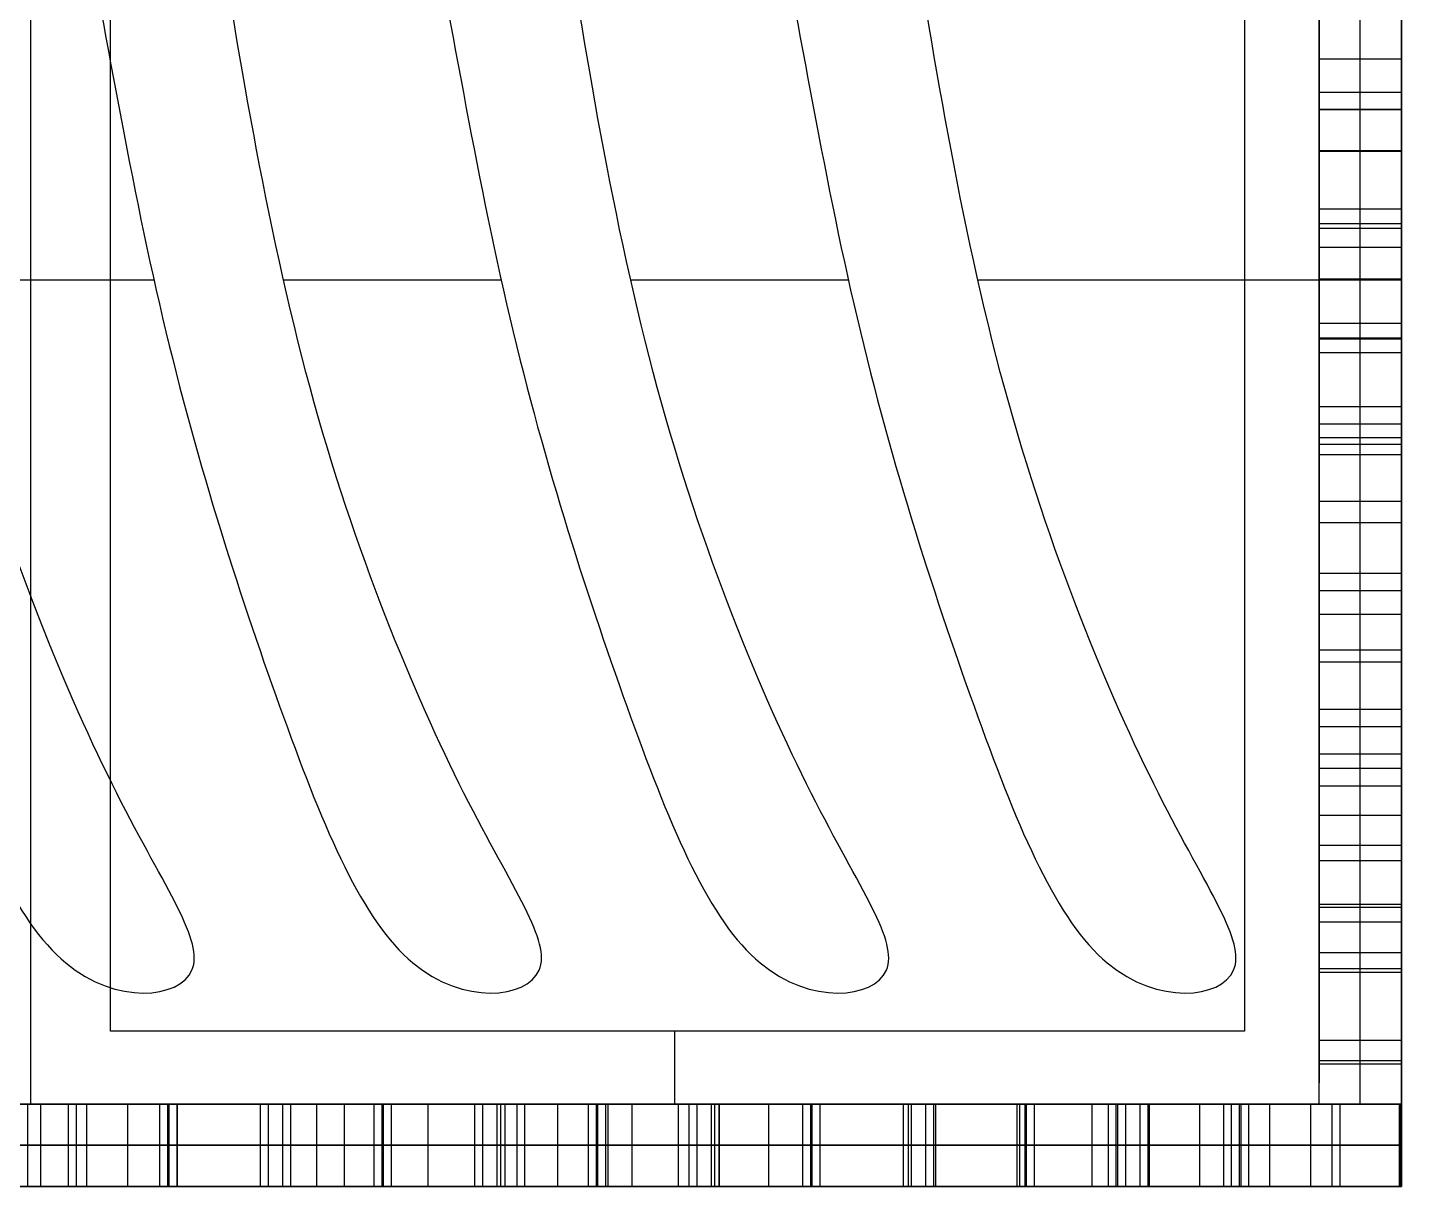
# Model space of a CAD drawing. Header units: millimetres. Extents: x -1400 to 322, y -767 to 376.
# Drawn here: x -635.3 to -435.3, y 65.3 to 234.1 of the extents above; entities that cross this region are included whole.
import ezdxf

# ---------------------------------------------------------------- set-up
doc = ezdxf.new("R2010")
doc.units = ezdxf.units.MM
doc.layers.add('Default', color=18, linetype='Continuous', true_color=0x000000)

msp = doc.modelspace()

# ---------------------------------------------------------------- linework, layer by layer
at = {"layer": 'Default'}
for p, q in [((-634.9, 317.31, 134), (-634.9, 77.31, 134)), ((-634.9, 317.31, 146), (-634.9, 77.31, 146)), ((-634.9, 317.31, 140), (-634.9, 77.31, 140)), ((-447.33, 77.31, 146), (-447.33, 317.31, 146)), ((-447.33, 77.31, 26), (-447.33, 317.31, 26)), ((-447.33, 77.31, 134), (-447.33, 317.31, 134)), ((-447.33, 77.31, 146), (-447.33, 317.31, 146)), ((-447.33, 77.31, 140), (-447.33, 317.31, 140)), ((-441.33, 77.31, 146), (-441.33, 317.31, 146)), ((-441.33, 77.31, 26), (-441.33, 317.31, 26)), ((-435.33, 77.31, 14), (-435.33, 317.31, 14)), ((-435.33, 77.31, 26), (-435.33, 317.31, 26)), ((-435.33, 77.31, 20), (-435.33, 317.31, 20)), ((-435.33, 317.31, 146), (-435.33, 77.31, 146)), ((-435.33, 317.31, 26), (-435.33, 77.31, 26)), ((-623.25, 87.94, 134), (-623.25, 303.94, 134)), ((-623.25, 87.94, 146), (-623.25, 303.94, 146)), ((-458.18, 303.94, 134), (-458.18, 87.94, 134)), ((-458.18, 303.94, 146), (-458.18, 87.94, 146)), ((-447.33, 229.5, 36.37), (-435.33, 229.5, 36.37)), ((-447.33, 229.5, 49.46), (-435.33, 229.5, 49.46)), ((-447.33, 224.66, 119.87), (-435.33, 224.66, 119.87)), ((-447.33, 224.66, 75.21), (-435.33, 224.66, 75.21)), ((-447.33, 224.66, 137.13), (-435.33, 224.66, 137.13)), ((-447.33, 224.66, 92.47), (-435.33, 224.66, 92.47)), ((-447.33, 222.16, 58.35), (-435.33, 222.16, 58.35)), ((-447.33, 222.16, 72.53), (-435.33, 222.16, 72.53)), ((-447.33, 222.12, 96.02), (-435.33, 222.12, 96.02)), ((-447.33, 222.12, 113.28), (-435.33, 222.12, 113.28)), ((-447.33, 207.9, 86), (-447.33, 221.28, 86)), ((-435.33, 221.28, 86), (-435.33, 207.9, 86)), ((-447.33, 216.13, 36.37), (-435.33, 216.13, 36.37)), ((-447.33, 216.13, 49.46), (-435.33, 216.13, 49.46)), ((-447.33, 216.03, 121.4), (-447.33, 216.03, 141.76)), ((-447.33, 216.03, 141.76), (-447.33, 178.87, 141.76)), ((-447.33, 178.87, 121.4), (-447.33, 216.03, 121.4)), ((-447.33, 216.03, 141.76), (-435.33, 216.03, 141.76)), ((-447.33, 216.03, 121.4), (-435.33, 216.03, 121.4)), ((-447.33, 216.03, 131.58), (-435.33, 216.03, 131.58)), ((-435.33, 216.03, 141.76), (-435.33, 216.03, 121.4)), ((-435.33, 178.87, 141.76), (-435.33, 216.03, 141.76)), ((-435.33, 216.03, 121.4), (-435.33, 178.87, 121.4)), ((-447.33, 207.65, 58.35), (-435.33, 207.65, 58.35)), ((-447.33, 207.65, 72.53), (-435.33, 207.65, 72.53)), ((-447.33, 205.52, 75.45), (-435.33, 205.52, 75.45)), ((-447.33, 205.52, 89.63), (-435.33, 205.52, 89.63)), ((-447.33, 204.86, 96.02), (-435.33, 204.86, 96.02)), ((-447.33, 204.86, 113.28), (-435.33, 204.86, 113.28)), ((-447.33, 202.09, 39.41), (-435.33, 202.09, 39.41)), ((-447.33, 202.09, 52.51), (-435.33, 202.09, 52.51)), ((-648.61, 197.31, 14), (-616.93, 197.31, 14)), ((-648.61, 197.31, 26), (-616.93, 197.31, 26)), ((-634.9, 197.31, 134), (-634.9, 197.31, 146)), ((-634.9, 197.31, 134), (-623.25, 197.31, 134)), ((-634.9, 197.31, 146), (-623.25, 197.31, 146)), ((-598.07, 197.31, 14), (-566.39, 197.31, 14)), ((-598.07, 197.31, 26), (-566.39, 197.31, 26)), ((-547.53, 197.31, 14), (-515.85, 197.31, 14)), ((-547.53, 197.31, 26), (-515.85, 197.31, 26)), ((-496.99, 197.31, 14), (-435.33, 197.31, 14)), ((-496.99, 197.31, 26), (-435.33, 197.31, 26)), ((-458.18, 197.31, 134), (-447.33, 197.31, 134)), ((-458.18, 197.31, 146), (-447.33, 197.31, 146)), ((-447.33, 197.45, 141.76), (-435.33, 197.45, 141.76)), ((-447.33, 197.45, 121.4), (-435.33, 197.45, 121.4)), ((-447.33, 197.31, 146), (-447.33, 197.31, 141.76)), ((-447.33, 197.31, 121.4), (-447.33, 197.31, 92.53)), ((-447.33, 197.31, 72.56), (-447.33, 197.31, 55.03)), ((-447.33, 197.31, 36.89), (-447.33, 197.31, 26)), ((-447.33, 197.31, 146), (-435.33, 197.31, 146)), ((-447.33, 197.31, 26), (-435.33, 197.31, 26)), ((-447.33, 197.31, 134), (-447.33, 197.31, 146)), ((-435.33, 197.31, 14), (-435.33, 197.31, 26)), ((-435.33, 197.31, 146), (-435.33, 197.31, 141.76)), ((-435.33, 197.31, 121.4), (-435.33, 197.31, 92.53)), ((-435.33, 197.31, 72.56), (-435.33, 197.31, 55.03)), ((-435.33, 197.31, 36.89), (-435.33, 197.31, 26)), ((-623.25, 195.94, 134), (-623.25, 195.94, 146)), ((-458.18, 195.94, 134), (-458.18, 195.94, 146)), ((-615.66, 191.77, 14), (-615.66, 191.77, 26)), ((-565.12, 191.77, 14), (-565.12, 191.77, 26)), ((-514.58, 191.77, 14), (-514.58, 191.77, 26)), ((-447.33, 191.01, 75.45), (-435.33, 191.01, 75.45)), ((-447.33, 191.01, 89.63), (-435.33, 191.01, 89.63)), ((-447.33, 188.88, 94.64), (-435.33, 188.88, 94.64)), ((-447.33, 188.88, 108.82), (-435.33, 188.88, 108.82)), ((-447.33, 188.72, 39.41), (-435.33, 188.72, 39.41)), ((-447.33, 188.72, 52.51), (-435.33, 188.72, 52.51)), ((-447.33, 175.26, 86), (-447.33, 188.64, 86)), ((-435.33, 188.64, 86), (-435.33, 175.26, 86)), ((-447.33, 186.75, 57.13), (-435.33, 186.75, 57.13)), ((-447.33, 186.75, 70.23), (-435.33, 186.75, 70.23)), ((-594.2, 181.64, 14), (-594.2, 181.64, 26)), ((-543.66, 181.64, 14), (-543.66, 181.64, 26)), ((-493.12, 181.64, 14), (-493.12, 181.64, 26)), ((-447.33, 178.87, 141.76), (-447.33, 178.87, 121.4)), ((-447.33, 178.87, 141.76), (-435.33, 178.87, 141.76)), ((-447.33, 178.87, 121.4), (-435.33, 178.87, 121.4)), ((-447.33, 178.87, 131.58), (-435.33, 178.87, 131.58)), ((-435.33, 178.87, 121.4), (-435.33, 178.87, 141.76)), ((-447.33, 176.33, 38.36), (-435.33, 176.33, 38.36)), ((-447.33, 176.33, 49.12), (-435.33, 176.33, 49.12)), ((-447.33, 174.37, 94.64), (-435.33, 174.37, 94.64)), ((-447.33, 174.37, 108.82), (-435.33, 174.37, 108.82)), ((-447.33, 173.38, 57.13), (-435.33, 173.38, 57.13)), ((-447.33, 173.38, 70.23), (-435.33, 173.38, 70.23)), ((-447.33, 171.87, 119.87), (-435.33, 171.87, 119.87)), ((-447.33, 171.87, 137.13), (-435.33, 171.87, 137.13)), ((-447.33, 171.87, 75.21), (-435.33, 171.87, 75.21)), ((-447.33, 171.87, 92.47), (-435.33, 171.87, 92.47)), ((-447.33, 165.09, 38.36), (-435.33, 165.09, 38.36)), ((-447.33, 165.09, 49.12), (-435.33, 165.09, 49.12)), ((-447.33, 162, 50.07), (-435.33, 162, 50.07)), ((-447.33, 162, 63.17), (-435.33, 162, 63.17)), ((-447.33, 154.62, 119.87), (-435.33, 154.62, 119.87)), ((-447.33, 154.62, 75.21), (-435.33, 154.62, 75.21)), ((-447.33, 154.62, 137.13), (-435.33, 154.62, 137.13)), ((-447.33, 154.62, 92.47), (-435.33, 154.62, 92.47)), ((-447.33, 152.08, 96.02), (-435.33, 152.08, 96.02)), ((-447.33, 152.08, 113.28), (-435.33, 152.08, 113.28)), ((-447.33, 125.68, 86), (-447.33, 151.24, 86)), ((-435.33, 151.24, 86), (-435.33, 125.68, 86)), ((-447.33, 148.63, 50.07), (-435.33, 148.63, 50.07)), ((-447.33, 148.63, 63.17), (-435.33, 148.63, 63.17)), ((-447.33, 143.45, 62.52), (-435.33, 143.45, 62.52)), ((-447.33, 143.45, 79.78), (-435.33, 143.45, 79.78)), ((-447.33, 141.7, 40.93), (-435.33, 141.7, 40.93)), ((-447.33, 141.7, 54.03), (-435.33, 141.7, 54.03)), ((-447.33, 134.82, 96.02), (-435.33, 134.82, 96.02)), ((-447.33, 134.82, 113.28), (-435.33, 134.82, 113.28)), ((-598.06, 133.67, 14), (-598.06, 133.67, 26)), ((-547.53, 133.67, 14), (-547.53, 133.67, 26)), ((-496.99, 133.67, 14), (-496.99, 133.67, 26)), ((-447.33, 132.29, 119.37), (-435.33, 132.29, 119.37)), ((-447.33, 132.29, 136.62), (-435.33, 132.29, 136.62)), ((-447.33, 128.32, 40.93), (-435.33, 128.32, 40.93)), ((-447.33, 128.32, 54.03), (-435.33, 128.32, 54.03)), ((-447.33, 126.2, 62.52), (-435.33, 126.2, 62.52)), ((-447.33, 126.2, 79.78), (-435.33, 126.2, 79.78)), ((-622.34, 122.6, 14), (-622.34, 122.6, 26)), ((-571.8, 122.6, 14), (-571.8, 122.6, 26)), ((-521.26, 122.6, 14), (-521.26, 122.6, 26)), ((-470.72, 122.6, 14), (-470.72, 122.6, 26)), ((-447.33, 123.66, 83.33), (-435.33, 123.66, 83.33)), ((-447.33, 123.66, 100.59), (-435.33, 123.66, 100.59)), ((-447.33, 119.37, 37.38), (-435.33, 119.37, 37.38)), ((-447.33, 119.37, 50.48), (-435.33, 119.37, 50.48)), ((-447.33, 115.03, 119.37), (-435.33, 115.03, 119.37)), ((-447.33, 115.03, 136.62), (-435.33, 115.03, 136.62)), ((-447.33, 112.77, 59.2), (-435.33, 112.77, 59.2)), ((-447.33, 112.77, 72.3), (-435.33, 112.77, 72.3)), ((-447.33, 106.4, 83.33), (-435.33, 106.4, 83.33)), ((-447.33, 106.4, 100.59), (-435.33, 106.4, 100.59)), ((-447.33, 105.99, 37.38), (-435.33, 105.99, 37.38)), ((-447.33, 105.99, 50.48), (-435.33, 105.99, 50.48)), ((-447.33, 98.61, 86), (-447.33, 104.38, 86)), ((-435.33, 104.38, 86), (-435.33, 98.61, 86)), ((-447.33, 103.87, 106.68), (-435.33, 103.87, 106.68)), ((-447.33, 103.87, 123.93), (-435.33, 103.87, 123.93)), ((-447.33, 99.4, 59.2), (-435.33, 99.4, 59.2)), ((-447.33, 99.4, 72.3), (-435.33, 99.4, 72.3)), ((-629.76, 97.86, 14), (-629.76, 97.86, 26)), ((-611.39, 96.81, 14), (-611.39, 96.81, 26)), ((-579.23, 97.86, 14), (-579.23, 97.86, 26)), ((-560.85, 96.81, 14), (-560.85, 96.81, 26)), ((-528.69, 97.86, 14), (-528.69, 97.86, 26)), ((-510.31, 96.81, 14), (-510.31, 96.81, 26)), ((-478.15, 97.86, 14), (-478.15, 97.86, 26)), ((-459.77, 96.81, 14), (-459.77, 96.81, 26)), ((-447.33, 97.04, 74.94), (-435.33, 97.04, 74.94)), ((-447.33, 97.04, 88.04), (-435.33, 97.04, 88.04)), ((-447.33, 96.53, 44.99), (-435.33, 96.53, 44.99)), ((-447.33, 96.53, 58.09), (-435.33, 96.53, 58.09)), ((-458.18, 87.94, 134), (-623.25, 87.94, 134)), ((-458.18, 87.94, 146), (-623.25, 87.94, 146)), ((-623.25, 87.94, 134), (-623.25, 87.94, 146)), ((-541.11, 77.31, 134), (-541.11, 87.94, 134)), ((-541.11, 77.31, 146), (-541.11, 87.94, 146)), ((-540.72, 87.94, 134), (-540.72, 87.94, 146)), ((-458.18, 87.94, 134), (-458.18, 87.94, 146)), ((-447.33, 86.61, 106.68), (-435.33, 86.61, 106.68)), ((-447.33, 86.61, 123.93), (-435.33, 86.61, 123.93)), ((-447.33, 83.66, 74.94), (-435.33, 83.66, 74.94)), ((-447.33, 83.66, 88.04), (-435.33, 83.66, 88.04)), ((-447.33, 83.15, 44.99), (-435.33, 83.15, 44.99)), ((-447.33, 83.15, 58.09), (-435.33, 83.15, 58.09)), ((-447.33, 77.31, 86), (-447.33, 82.09, 86)), ((-435.33, 82.09, 86), (-435.33, 77.31, 86)), ((-435.64, 77.31, 13.79), (-955.64, 77.31, 13.79)), ((-955.33, 77.31, 14), (-435.33, 77.31, 14)), ((-955.33, 77.31, 26), (-435.33, 77.31, 26)), ((-955.33, 77.31, 20), (-435.33, 77.31, 20)), ((-635.33, 77.31, 106), (-955.33, 77.31, 106)), ((-616.32, 77.31, 59.89), (-672.56, 77.31, 59.89)), ((-435.33, 77.31, 106), (-635.33, 77.31, 106)), ((-635.33, 77.31, 106), (-635.33, 65.31, 106)), ((-435.33, 77.31, 146), (-635.33, 77.31, 146)), ((-635.33, 77.31, 146), (-635.33, 65.31, 146)), ((-635.33, 77.31, 146), (-635.33, 77.31, 106)), ((-635.33, 77.31, 126), (-635.33, 65.31, 126)), ((-635.33, 77.31, 126), (-629.09, 77.31, 126)), ((-634.9, 77.31, 134), (-447.33, 77.31, 134)), ((-634.9, 77.31, 146), (-447.33, 77.31, 146)), ((-634.9, 77.31, 134), (-634.9, 77.31, 146)), ((-634.9, 77.31, 140), (-447.33, 77.31, 140)), ((-633.44, 77.31, 78.38), (-633.44, 65.31, 78.38)), ((-629.4, 77.31, 126.36), (-629.4, 65.31, 126.36)), ((-628.24, 77.31, 139.63), (-628.24, 65.31, 139.63)), ((-626.72, 77.31, 25.07), (-626.72, 65.31, 25.07)), ((-620.78, 77.31, 47.25), (-620.78, 65.31, 47.25)), ((-616.13, 77.31, 125.2), (-616.13, 65.31, 125.2)), ((-615.28, 77.31, 126), (-610.62, 77.31, 126)), ((-614.96, 77.31, 138.47), (-614.96, 65.31, 138.47)), ((-614.75, 77.31, 111.04), (-614.75, 65.31, 111.04)), ((-613.59, 77.31, 124.32), (-613.59, 65.31, 124.32)), ((-613.54, 77.31, 79.42), (-613.54, 65.31, 79.42)), ((-613.54, 77.31, 56.46), (-613.54, 65.31, 56.46)), ((-604.44, 77.31, 126), (-597.88, 77.31, 126)), ((-601.47, 77.31, 109.88), (-601.47, 65.31, 109.88)), ((-600.31, 77.31, 123.16), (-600.31, 65.31, 123.16)), ((-598.2, 77.31, 126.36), (-598.2, 65.31, 126.36)), ((-597.04, 77.31, 139.63), (-597.04, 65.31, 139.63)), ((-593.26, 77.31, 43.18), (-593.26, 65.31, 43.18)), ((-593.26, 77.31, 29.67), (-593.26, 65.31, 29.67)), ((-589.23, 77.31, 56.46), (-589.23, 65.31, 56.46)), ((-589.23, 77.31, 79.42), (-589.23, 65.31, 79.42)), ((-530.22, 77.31, 59.89), (-586.46, 77.31, 59.89)), ((-584.92, 77.31, 125.2), (-584.92, 65.31, 125.2)), ((-584.08, 77.31, 126), (-579.42, 77.31, 126)), ((-583.76, 77.31, 138.47), (-583.76, 65.31, 138.47)), ((-583.55, 77.31, 111.04), (-583.55, 65.31, 111.04)), ((-582.39, 77.31, 124.32), (-582.39, 65.31, 124.32)), ((-577.05, 77.31, 29.67), (-577.05, 65.31, 29.67)), ((-577.05, 77.31, 43.18), (-577.05, 65.31, 43.18)), ((-573.24, 77.31, 126), (-566.68, 77.31, 126)), ((-570.27, 77.31, 109.88), (-570.27, 65.31, 109.88)), ((-569.11, 77.31, 123.16), (-569.11, 65.31, 123.16)), ((-567, 77.31, 126.36), (-567, 65.31, 126.36)), ((-566.49, 77.31, 69.53), (-566.49, 65.31, 69.53)), ((-565.84, 77.31, 139.63), (-565.84, 65.31, 139.63)), ((-564.1, 77.31, 31.37), (-564.1, 65.31, 31.37)), ((-563, 77.31, 82.57), (-563, 65.31, 82.57)), ((-558.16, 77.31, 53.54), (-558.16, 65.31, 53.54)), ((-553.72, 77.31, 125.2), (-553.72, 65.31, 125.2)), ((-552.88, 77.31, 126), (-548.22, 77.31, 126)), ((-552.56, 77.31, 138.47), (-552.56, 65.31, 138.47)), ((-552.35, 77.31, 111.04), (-552.35, 65.31, 111.04)), ((-551.19, 77.31, 124.32), (-551.19, 65.31, 124.32)), ((-550.84, 77.31, 65.33), (-550.84, 65.31, 65.33)), ((-547.34, 77.31, 78.38), (-547.34, 65.31, 78.38)), ((-542.04, 77.31, 126), (-535.48, 77.31, 126)), ((-541.11, 77.31, 134), (-541.11, 77.31, 146)), ((-540.62, 77.31, 25.07), (-540.62, 65.31, 25.07)), ((-539.07, 77.31, 109.88), (-539.07, 65.31, 109.88)), ((-537.91, 77.31, 123.16), (-537.91, 65.31, 123.16)), ((-535.8, 77.31, 126.36), (-535.8, 65.31, 126.36)), ((-535.33, 77.31, 146), (-535.33, 65.31, 146)), ((-535.33, 77.31, 106), (-535.33, 77.31, 125.84)), ((-535.33, 77.31, 138.99), (-535.33, 77.31, 146)), ((-534.68, 77.31, 47.25), (-534.68, 65.31, 47.25)), ((-534.64, 77.31, 139.63), (-534.64, 65.31, 139.63)), ((-527.45, 77.31, 79.42), (-527.45, 65.31, 79.42)), ((-527.45, 77.31, 56.46), (-527.45, 65.31, 56.46)), ((-522.52, 77.31, 125.2), (-522.52, 65.31, 125.2)), ((-521.68, 77.31, 126), (-517.02, 77.31, 126)), ((-521.36, 77.31, 138.47), (-521.36, 65.31, 138.47)), ((-521.15, 77.31, 111.04), (-521.15, 65.31, 111.04)), ((-519.98, 77.31, 124.32), (-519.98, 65.31, 124.32)), ((-510.84, 77.31, 126), (-504.28, 77.31, 126)), ((-507.87, 77.31, 109.88), (-507.87, 65.31, 109.88)), ((-507.16, 77.31, 43.18), (-507.16, 65.31, 43.18)), ((-507.16, 77.31, 29.67), (-507.16, 65.31, 29.67)), ((-506.71, 77.31, 123.16), (-506.71, 65.31, 123.16)), ((-504.6, 77.31, 126.36), (-504.6, 65.31, 126.36)), ((-503.44, 77.31, 139.63), (-503.44, 65.31, 139.63)), ((-503.14, 77.31, 56.46), (-503.14, 65.31, 56.46)), ((-503.14, 77.31, 79.42), (-503.14, 65.31, 79.42)), ((-435.48, 77.31, 59.89), (-500.36, 77.31, 59.89)), ((-491.32, 77.31, 125.2), (-491.32, 65.31, 125.2)), ((-490.95, 77.31, 29.67), (-490.95, 65.31, 29.67)), ((-490.95, 77.31, 43.18), (-490.95, 65.31, 43.18)), ((-490.48, 77.31, 126), (-485.82, 77.31, 126)), ((-490.16, 77.31, 138.47), (-490.16, 65.31, 138.47)), ((-489.95, 77.31, 111.04), (-489.95, 65.31, 111.04)), ((-488.78, 77.31, 124.32), (-488.78, 65.31, 124.32)), ((-480.4, 77.31, 69.53), (-480.4, 65.31, 69.53)), ((-479.64, 77.31, 126), (-473.08, 77.31, 126)), ((-478.01, 77.31, 31.37), (-478.01, 65.31, 31.37)), ((-476.9, 77.31, 82.57), (-476.9, 65.31, 82.57)), ((-476.67, 77.31, 109.88), (-476.67, 65.31, 109.88)), ((-475.51, 77.31, 123.16), (-475.51, 65.31, 123.16)), ((-473.4, 77.31, 126.36), (-473.4, 65.31, 126.36)), ((-472.23, 77.31, 139.63), (-472.23, 65.31, 139.63)), ((-472.07, 77.31, 53.54), (-472.07, 65.31, 53.54)), ((-464.74, 77.31, 65.33), (-464.74, 65.31, 65.33)), ((-461.25, 77.31, 78.38), (-461.25, 65.31, 78.38)), ((-460.12, 77.31, 125.2), (-460.12, 65.31, 125.2)), ((-459.27, 77.31, 126), (-454.62, 77.31, 126)), ((-458.96, 77.31, 138.47), (-458.96, 65.31, 138.47)), ((-458.74, 77.31, 111.04), (-458.74, 65.31, 111.04)), ((-457.58, 77.31, 124.32), (-457.58, 65.31, 124.32)), ((-454.53, 77.31, 25.07), (-454.53, 65.31, 25.07)), ((-448.58, 77.31, 47.25), (-448.58, 65.31, 47.25)), ((-448.43, 77.31, 126), (-435.33, 77.31, 126)), ((-447.33, 77.31, 146), (-447.33, 77.31, 26)), ((-435.33, 77.31, 146), (-447.33, 77.31, 146)), ((-435.33, 77.31, 26), (-447.33, 77.31, 26)), ((-435.33, 77.31, 86), (-447.33, 77.31, 86)), ((-447.33, 77.31, 134), (-447.33, 77.31, 146)), ((-445.47, 77.31, 109.88), (-445.47, 65.31, 109.88)), ((-444.31, 77.31, 123.16), (-444.31, 65.31, 123.16)), ((-441.33, 77.31, 146), (-441.33, 77.31, 26)), ((-435.64, 65.31, 13.79), (-435.64, 77.31, 13.79)), ((-435.64, 77.31, 13.79), (-435.33, 77.31, 106)), ((-435.48, 65.31, 59.89), (-435.48, 77.31, 59.89)), ((-435.33, 77.31, 14), (-435.33, 77.31, 26)), ((-435.33, 77.31, 146), (-435.33, 77.31, 26)), ((-435.33, 65.31, 106), (-435.33, 77.31, 106)), ((-435.33, 77.31, 106), (-435.33, 77.31, 146)), ((-435.33, 77.31, 146), (-435.33, 65.31, 146)), ((-435.33, 77.31, 126), (-435.33, 65.31, 126)), ((-955.64, 71.31, 13.79), (-435.64, 71.31, 13.79)), ((-955.33, 71.31, 106), (-635.33, 71.31, 106)), ((-435.33, 71.31, 146), (-635.33, 71.31, 146)), ((-635.33, 71.31, 146), (-635.33, 71.31, 106)), ((-435.64, 71.31, 13.79), (-435.33, 71.31, 106)), ((-435.33, 71.31, 106), (-435.33, 71.31, 146)), ((-955.64, 65.31, 13.79), (-435.64, 65.31, 13.79)), ((-955.33, 65.31, 106), (-635.33, 65.31, 106)), ((-672.56, 65.31, 59.89), (-616.32, 65.31, 59.89)), ((-635.33, 65.31, 106), (-435.33, 65.31, 106)), ((-435.33, 65.31, 146), (-635.33, 65.31, 146)), ((-635.33, 65.31, 146), (-635.33, 65.31, 106)), ((-635.33, 65.31, 126), (-629.09, 65.31, 126)), ((-615.28, 65.31, 126), (-610.62, 65.31, 126)), ((-604.44, 65.31, 126), (-597.88, 65.31, 126)), ((-586.46, 65.31, 59.89), (-530.22, 65.31, 59.89)), ((-584.08, 65.31, 126), (-579.42, 65.31, 126)), ((-573.24, 65.31, 126), (-566.68, 65.31, 126)), ((-552.88, 65.31, 126), (-548.22, 65.31, 126)), ((-542.04, 65.31, 126), (-535.48, 65.31, 126)), ((-535.33, 65.31, 106), (-535.33, 65.31, 125.84)), ((-535.33, 65.31, 138.99), (-535.33, 65.31, 146)), ((-521.68, 65.31, 126), (-517.02, 65.31, 126)), ((-510.84, 65.31, 126), (-504.28, 65.31, 126)), ((-500.36, 65.31, 59.89), (-435.48, 65.31, 59.89)), ((-490.48, 65.31, 126), (-485.82, 65.31, 126)), ((-479.64, 65.31, 126), (-473.08, 65.31, 126)), ((-459.27, 65.31, 126), (-454.62, 65.31, 126)), ((-448.43, 65.31, 126), (-435.33, 65.31, 126)), ((-435.64, 65.31, 13.79), (-435.33, 65.31, 106)), ((-435.33, 65.31, 106), (-435.33, 65.31, 146))]:
    msp.add_line(p, q, dxfattribs=at)
at = {"layer": 'Default', "extrusion": (1, 0, 0)}
for centre in [(233.29, 128.5, -447.33), (233.29, 83.84, -447.33), (213.49, 104.65, -447.33), (163.25, 128.5, -447.33), (163.25, 83.84, -447.33), (143.45, 104.65, -447.33), (134.82, 71.15, -447.33), (123.66, 127.99, -447.33), (115.03, 91.96, -447.33), (95.24, 115.31, -447.33)]:
    msp.add_circle(centre, 12.2, dxfattribs=at)
at = {"layer": 'Default', "extrusion": (-1, 0, 0)}
for centre in [(-233.29, 128.5, 435.33), (-233.29, 83.84, 435.33), (-213.49, 104.65, 435.33), (-163.25, 128.5, 435.33), (-163.25, 83.84, 435.33), (-143.45, 104.65, 435.33), (-134.82, 71.15, 435.33), (-123.66, 127.99, 435.33), (-115.03, 91.96, 435.33), (-95.24, 115.31, 435.33)]:
    msp.add_circle(centre, 12.2, dxfattribs=at)
at = {"layer": 'Default', "extrusion": (0, 1, 0)}
for centre in [(622.18, 132.42, 77.31), (607.53, 117.1, 77.31), (590.98, 132.42, 77.31), (576.33, 117.1, 77.31), (559.78, 132.42, 77.31), (545.13, 117.1, 77.31), (528.58, 132.42, 77.31), (513.93, 117.1, 77.31), (497.38, 132.42, 77.31), (482.73, 117.1, 77.31), (466.18, 132.42, 77.31), (451.53, 117.1, 77.31), (622.18, 132.42, 65.31), (607.53, 117.1, 65.31), (590.98, 132.42, 65.31), (576.33, 117.1, 65.31), (559.78, 132.42, 65.31), (545.13, 117.1, 65.31), (528.58, 132.42, 65.31), (513.93, 117.1, 65.31), (497.38, 132.42, 65.31), (482.73, 117.1, 65.31), (466.18, 132.42, 65.31), (451.53, 117.1, 65.31)]:
    msp.add_circle(centre, 9.42, dxfattribs=at)
at = {"layer": 'Default'}
for points in [[(-684.3, 293.79, 14), (-682.13, 299.94, 14), (-673.88, 298.31, 14), (-668.77, 291.31, 14), (-663.67, 284.31, 14), (-661.71, 271.94, 14), (-658.6, 252.26, 14), (-655.5, 232.57, 14), (-651.23, 205.59, 14), (-644.73, 181.64, 14), (-638.23, 157.69, 14), (-629.5, 136.78, 14), (-622.34, 122.6, 14), (-615.17, 108.43, 14), (-609.58, 100.98, 14), (-611.39, 96.81, 14), (-613.2, 92.64, 14), (-622.41, 91.74, 14), (-629.76, 97.86, 14), (-637.12, 103.98, 14), (-642.6, 117.12, 14), (-648.6, 133.67, 14), (-654.6, 150.22, 14), (-661.11, 170.18, 14), (-666.2, 191.77, 14), (-671.29, 213.36, 14), (-674.95, 236.57, 14), (-678.75, 255.14, 14), (-682.54, 273.71, 14), (-686.46, 287.64, 14), (-684.3, 293.79, 14)], [(-684.3, 293.79, 26), (-682.13, 299.94, 26), (-673.88, 298.31, 26), (-668.77, 291.31, 26), (-663.67, 284.31, 26), (-661.71, 271.94, 26), (-658.6, 252.26, 26), (-655.5, 232.57, 26), (-651.23, 205.59, 26), (-644.73, 181.64, 26), (-638.23, 157.69, 26), (-629.5, 136.78, 26), (-622.34, 122.6, 26), (-615.17, 108.43, 26), (-609.58, 100.98, 26), (-611.39, 96.81, 26), (-613.2, 92.64, 26), (-622.41, 91.74, 26), (-629.76, 97.86, 26), (-637.12, 103.98, 26), (-642.6, 117.12, 26), (-648.6, 133.67, 26), (-654.6, 150.22, 26), (-661.11, 170.18, 26), (-666.2, 191.77, 26), (-671.29, 213.36, 26), (-674.95, 236.57, 26), (-678.75, 255.14, 26), (-682.54, 273.71, 26), (-686.46, 287.64, 26), (-684.3, 293.79, 26)], [(-633.76, 293.79, 14), (-631.59, 299.94, 14), (-623.34, 298.31, 14), (-618.23, 291.31, 14), (-613.13, 284.31, 14), (-611.18, 271.94, 14), (-608.07, 252.26, 14), (-604.96, 232.57, 14), (-600.69, 205.59, 14), (-594.2, 181.64, 14), (-587.7, 157.69, 14), (-578.96, 136.78, 14), (-571.8, 122.6, 14), (-564.63, 108.43, 14), (-559.04, 100.98, 14), (-560.85, 96.81, 14), (-562.66, 92.64, 14), (-571.87, 91.74, 14), (-579.23, 97.86, 14), (-586.58, 103.98, 14), (-592.07, 117.12, 14), (-598.06, 133.67, 14), (-604.06, 150.22, 14), (-610.57, 170.18, 14), (-615.66, 191.77, 14), (-620.75, 213.36, 14), (-624.41, 236.57, 14), (-628.21, 255.14, 14), (-632, 273.71, 14), (-635.92, 287.64, 14), (-633.76, 293.79, 14)], [(-633.76, 293.79, 26), (-631.59, 299.94, 26), (-623.34, 298.31, 26), (-618.23, 291.31, 26), (-613.13, 284.31, 26), (-611.18, 271.94, 26), (-608.07, 252.26, 26), (-604.96, 232.57, 26), (-600.69, 205.59, 26), (-594.2, 181.64, 26), (-587.7, 157.69, 26), (-578.96, 136.78, 26), (-571.8, 122.6, 26), (-564.63, 108.43, 26), (-559.04, 100.98, 26), (-560.85, 96.81, 26), (-562.66, 92.64, 26), (-571.87, 91.74, 26), (-579.23, 97.86, 26), (-586.58, 103.98, 26), (-592.07, 117.12, 26), (-598.06, 133.67, 26), (-604.06, 150.22, 26), (-610.57, 170.18, 26), (-615.66, 191.77, 26), (-620.75, 213.36, 26), (-624.41, 236.57, 26), (-628.21, 255.14, 26), (-632, 273.71, 26), (-635.92, 287.64, 26), (-633.76, 293.79, 26)], [(-583.22, 293.79, 14), (-581.05, 299.94, 14), (-572.8, 298.31, 14), (-567.7, 291.31, 14), (-562.59, 284.31, 14), (-560.64, 271.94, 14), (-557.53, 252.26, 14), (-554.42, 232.57, 14), (-550.16, 205.59, 14), (-543.66, 181.64, 14), (-537.16, 157.69, 14), (-528.42, 136.78, 14), (-521.26, 122.6, 14), (-514.09, 108.43, 14), (-508.5, 100.98, 14), (-510.31, 96.81, 14), (-512.12, 92.64, 14), (-521.34, 91.74, 14), (-528.69, 97.86, 14), (-536.04, 103.98, 14), (-541.53, 117.12, 14), (-547.53, 133.67, 14), (-553.52, 150.22, 14), (-560.03, 170.18, 14), (-565.12, 191.77, 14), (-570.21, 213.36, 14), (-573.88, 236.57, 14), (-577.67, 255.14, 14), (-581.46, 273.71, 14), (-585.38, 287.64, 14), (-583.22, 293.79, 14)], [(-583.22, 293.79, 26), (-581.05, 299.94, 26), (-572.8, 298.31, 26), (-567.7, 291.31, 26), (-562.59, 284.31, 26), (-560.64, 271.94, 26), (-557.53, 252.26, 26), (-554.42, 232.57, 26), (-550.16, 205.59, 26), (-543.66, 181.64, 26), (-537.16, 157.69, 26), (-528.42, 136.78, 26), (-521.26, 122.6, 26), (-514.09, 108.43, 26), (-508.5, 100.98, 26), (-510.31, 96.81, 26), (-512.12, 92.64, 26), (-521.34, 91.74, 26), (-528.69, 97.86, 26), (-536.04, 103.98, 26), (-541.53, 117.12, 26), (-547.53, 133.67, 26), (-553.52, 150.22, 26), (-560.03, 170.18, 26), (-565.12, 191.77, 26), (-570.21, 213.36, 26), (-573.88, 236.57, 26), (-577.67, 255.14, 26), (-581.46, 273.71, 26), (-585.38, 287.64, 26), (-583.22, 293.79, 26)], [(-532.68, 293.79, 14), (-530.52, 299.94, 14), (-522.26, 298.31, 14), (-517.16, 291.31, 14), (-512.05, 284.31, 14), (-510.1, 271.94, 14), (-506.99, 252.26, 14), (-503.88, 232.57, 14), (-499.62, 205.59, 14), (-493.12, 181.64, 14), (-486.62, 157.69, 14), (-477.89, 136.78, 14), (-470.72, 122.6, 14), (-463.56, 108.43, 14), (-457.96, 100.98, 14), (-459.77, 96.81, 14), (-461.58, 92.64, 14), (-470.8, 91.74, 14), (-478.15, 97.86, 14), (-485.5, 103.98, 14), (-490.99, 117.12, 14), (-496.99, 133.67, 14), (-502.99, 150.22, 14), (-509.5, 170.18, 14), (-514.58, 191.77, 14), (-519.67, 213.36, 14), (-523.34, 236.57, 14), (-527.13, 255.14, 14), (-530.93, 273.71, 14), (-534.85, 287.64, 14), (-532.68, 293.79, 14)], [(-532.68, 293.79, 26), (-530.52, 299.94, 26), (-522.26, 298.31, 26), (-517.16, 291.31, 26), (-512.05, 284.31, 26), (-510.1, 271.94, 26), (-506.99, 252.26, 26), (-503.88, 232.57, 26), (-499.62, 205.59, 26), (-493.12, 181.64, 26), (-486.62, 157.69, 26), (-477.89, 136.78, 26), (-470.72, 122.6, 26), (-463.56, 108.43, 26), (-457.96, 100.98, 26), (-459.77, 96.81, 26), (-461.58, 92.64, 26), (-470.8, 91.74, 26), (-478.15, 97.86, 26), (-485.5, 103.98, 26), (-490.99, 117.12, 26), (-496.99, 133.67, 26), (-502.99, 150.22, 26), (-509.5, 170.18, 26), (-514.58, 191.77, 26), (-519.67, 213.36, 26), (-523.34, 236.57, 26), (-527.13, 255.14, 26), (-530.93, 273.71, 26), (-534.85, 287.64, 26), (-532.68, 293.79, 26)]]:
    msp.add_open_spline(points, degree=3, knots=[0, 0, 0, 0, 51.144202, 51.144202, 51.144202, 102.288404, 102.288404, 102.288404, 153.432606, 153.432606, 153.432606, 204.576808, 204.576808, 204.576808, 255.721009, 255.721009, 255.721009, 306.865211, 306.865211, 306.865211, 358.009413, 358.009413, 358.009413, 409.153615, 409.153615, 409.153615, 460.297817, 460.297817, 460.297817, 511.442019, 511.442019, 511.442019, 511.442019], dxfattribs=at)
at = {"layer": 'Default', "extrusion": (1, 0, 0)}
for points, knots in [([(-447.33, 216.13, 36.37), (-447.33, 222.81, 29.82), (-447.33, 229.5, 36.37), (-447.33, 236.19, 42.91), (-447.33, 229.5, 49.46), (-447.33, 222.81, 56.01), (-447.33, 216.13, 49.46), (-447.33, 209.44, 42.91), (-447.33, 216.13, 36.37)], [-76.666488, -76.666488, -76.666488, -57.499866, -57.499866, -38.333244, -38.333244, -19.166622, -19.166622, 0, 0, 0]), ([(-435.33, 216.13, 36.37), (-435.33, 209.44, 42.91), (-435.33, 216.13, 49.46), (-435.33, 222.81, 56.01), (-435.33, 229.5, 49.46), (-435.33, 236.19, 42.91), (-435.33, 229.5, 36.37), (-435.33, 222.81, 29.82), (-435.33, 216.13, 36.37)], [0, 0, 0, 19.166622, 19.166622, 38.333244, 38.333244, 57.499866, 57.499866, 76.666488, 76.666488, 76.666488]), ([(-447.33, 191.01, 75.45), (-447.33, 198.27, 68.36), (-447.33, 205.52, 75.45), (-447.33, 212.77, 82.54), (-447.33, 205.52, 89.63), (-447.33, 198.27, 96.72), (-447.33, 191.01, 89.63), (-447.33, 183.76, 82.54), (-447.33, 191.01, 75.45)], [-76.666488, -76.666488, -76.666488, -57.499866, -57.499866, -38.333244, -38.333244, -19.166622, -19.166622, 0, 0, 0]), ([(-435.33, 191.01, 75.45), (-435.33, 183.76, 82.54), (-435.33, 191.01, 89.63), (-435.33, 198.27, 96.72), (-435.33, 205.52, 89.63), (-435.33, 212.77, 82.54), (-435.33, 205.52, 75.45), (-435.33, 198.27, 68.36), (-435.33, 191.01, 75.45)], [0, 0, 0, 19.166622, 19.166622, 38.333244, 38.333244, 57.499866, 57.499866, 76.666488, 76.666488, 76.666488]), ([(-447.33, 165.09, 38.36), (-447.33, 170.71, 32.98), (-447.33, 176.33, 38.36), (-447.33, 181.95, 43.74), (-447.33, 176.33, 49.12), (-447.33, 170.71, 54.51), (-447.33, 165.09, 49.12), (-447.33, 159.47, 43.74), (-447.33, 165.09, 38.36)], [-76.666488, -76.666488, -76.666488, -57.499866, -57.499866, -38.333244, -38.333244, -19.166622, -19.166622, 0, 0, 0]), ([(-435.33, 165.09, 38.36), (-435.33, 159.47, 43.74), (-435.33, 165.09, 49.12), (-435.33, 170.71, 54.51), (-435.33, 176.33, 49.12), (-435.33, 181.95, 43.74), (-435.33, 176.33, 38.36), (-435.33, 170.71, 32.98), (-435.33, 165.09, 38.36)], [0, 0, 0, 19.166622, 19.166622, 38.333244, 38.333244, 57.499866, 57.499866, 76.666488, 76.666488, 76.666488]), ([(-435.33, 83.66, 74.94), (-435.33, 76.98, 81.49), (-435.33, 83.66, 88.04), (-435.33, 90.35, 94.59), (-435.33, 97.04, 88.04), (-435.33, 103.72, 81.49), (-435.33, 97.04, 74.94), (-435.33, 90.35, 68.39), (-435.33, 83.66, 74.94)], [0, 0, 0, 19.166622, 19.166622, 38.333244, 38.333244, 57.499866, 57.499866, 76.666488, 76.666488, 76.666488])]:
    msp.add_rational_spline(points, [1, 0.707106781187, 1, 0.707106781187, 1, 0.707106781187, 1, 0.707106781187, 1], degree=2, knots=knots, dxfattribs=at)
at = {"layer": 'Default', "extrusion": (-1, 0, 0)}
for points, knots in [([(-447.33, 207.65, 58.35), (-447.33, 214.91, 51.27), (-447.33, 222.16, 58.35), (-447.33, 229.41, 65.44), (-447.33, 222.16, 72.53), (-447.33, 214.91, 79.62), (-447.33, 207.65, 72.53), (-447.33, 200.4, 65.44), (-447.33, 207.65, 58.35)], [-76.666488, -76.666488, -76.666488, -57.499866, -57.499866, -38.333244, -38.333244, -19.166622, -19.166622, 0, 0, 0]), ([(-435.33, 207.65, 58.35), (-435.33, 200.4, 65.44), (-435.33, 207.65, 72.53), (-435.33, 214.91, 79.62), (-435.33, 222.16, 72.53), (-435.33, 229.41, 65.44), (-435.33, 222.16, 58.35), (-435.33, 214.91, 51.27), (-435.33, 207.65, 58.35)], [0, 0, 0, 19.166622, 19.166622, 38.333244, 38.333244, 57.499866, 57.499866, 76.666488, 76.666488, 76.666488]), ([(-447.33, 188.72, 39.41), (-447.33, 195.41, 32.86), (-447.33, 202.09, 39.41), (-447.33, 208.78, 45.96), (-447.33, 202.09, 52.51), (-447.33, 195.41, 59.06), (-447.33, 188.72, 52.51), (-447.33, 182.03, 45.96), (-447.33, 188.72, 39.41)], [-76.666488, -76.666488, -76.666488, -57.499866, -57.499866, -38.333244, -38.333244, -19.166622, -19.166622, 0, 0, 0]), ([(-435.33, 188.72, 39.41), (-435.33, 182.03, 45.96), (-435.33, 188.72, 52.51), (-435.33, 195.41, 59.06), (-435.33, 202.09, 52.51), (-435.33, 208.78, 45.96), (-435.33, 202.09, 39.41), (-435.33, 195.41, 32.86), (-435.33, 188.72, 39.41)], [0, 0, 0, 19.166622, 19.166622, 38.333244, 38.333244, 57.499866, 57.499866, 76.666488, 76.666488, 76.666488]), ([(-447.33, 174.37, 94.64), (-447.33, 181.63, 87.55), (-447.33, 188.88, 94.64), (-447.33, 196.13, 101.73), (-447.33, 188.88, 108.82), (-447.33, 181.63, 115.91), (-447.33, 174.37, 108.82), (-447.33, 167.12, 101.73), (-447.33, 174.37, 94.64)], [-76.666488, -76.666488, -76.666488, -57.499866, -57.499866, -38.333244, -38.333244, -19.166622, -19.166622, 0, 0, 0]), ([(-435.33, 174.37, 94.64), (-435.33, 167.12, 101.73), (-435.33, 174.37, 108.82), (-435.33, 181.63, 115.91), (-435.33, 188.88, 108.82), (-435.33, 196.13, 101.73), (-435.33, 188.88, 94.64), (-435.33, 181.63, 87.55), (-435.33, 174.37, 94.64)], [0, 0, 0, 19.166622, 19.166622, 38.333244, 38.333244, 57.499866, 57.499866, 76.666488, 76.666488, 76.666488]), ([(-447.33, 173.38, 57.13), (-447.33, 180.07, 50.58), (-447.33, 186.75, 57.13), (-447.33, 193.44, 63.68), (-447.33, 186.75, 70.23), (-447.33, 180.07, 76.78), (-447.33, 173.38, 70.23), (-447.33, 166.69, 63.68), (-447.33, 173.38, 57.13)], [-76.666488, -76.666488, -76.666488, -57.499866, -57.499866, -38.333244, -38.333244, -19.166622, -19.166622, 0, 0, 0]), ([(-435.33, 173.38, 57.13), (-435.33, 166.69, 63.68), (-435.33, 173.38, 70.23), (-435.33, 180.07, 76.78), (-435.33, 186.75, 70.23), (-435.33, 193.44, 63.68), (-435.33, 186.75, 57.13), (-435.33, 180.07, 50.58), (-435.33, 173.38, 57.13)], [0, 0, 0, 19.166622, 19.166622, 38.333244, 38.333244, 57.499866, 57.499866, 76.666488, 76.666488, 76.666488]), ([(-447.33, 148.63, 50.07), (-447.33, 155.31, 43.52), (-447.33, 162, 50.07), (-447.33, 168.69, 56.62), (-447.33, 162, 63.17), (-447.33, 155.31, 69.72), (-447.33, 148.63, 63.17), (-447.33, 141.94, 56.62), (-447.33, 148.63, 50.07)], [-76.666488, -76.666488, -76.666488, -57.499866, -57.499866, -38.333244, -38.333244, -19.166622, -19.166622, 0, 0, 0]), ([(-435.33, 148.63, 50.07), (-435.33, 141.94, 56.62), (-435.33, 148.63, 63.17), (-435.33, 155.31, 69.72), (-435.33, 162, 63.17), (-435.33, 168.69, 56.62), (-435.33, 162, 50.07), (-435.33, 155.31, 43.52), (-435.33, 148.63, 50.07)], [0, 0, 0, 19.166622, 19.166622, 38.333244, 38.333244, 57.499866, 57.499866, 76.666488, 76.666488, 76.666488]), ([(-447.33, 128.32, 40.93), (-447.33, 135.01, 34.38), (-447.33, 141.7, 40.93), (-447.33, 148.38, 47.48), (-447.33, 141.7, 54.03), (-447.33, 135.01, 60.58), (-447.33, 128.32, 54.03), (-447.33, 121.64, 47.48), (-447.33, 128.32, 40.93)], [-76.666488, -76.666488, -76.666488, -57.499866, -57.499866, -38.333244, -38.333244, -19.166622, -19.166622, 0, 0, 0]), ([(-435.33, 128.32, 40.93), (-435.33, 121.64, 47.48), (-435.33, 128.32, 54.03), (-435.33, 135.01, 60.58), (-435.33, 141.7, 54.03), (-435.33, 148.38, 47.48), (-435.33, 141.7, 40.93), (-435.33, 135.01, 34.38), (-435.33, 128.32, 40.93)], [0, 0, 0, 19.166622, 19.166622, 38.333244, 38.333244, 57.499866, 57.499866, 76.666488, 76.666488, 76.666488]), ([(-447.33, 105.99, 37.38), (-447.33, 112.68, 30.83), (-447.33, 119.37, 37.38), (-447.33, 126.05, 43.93), (-447.33, 119.37, 50.48), (-447.33, 112.68, 57.03), (-447.33, 105.99, 50.48), (-447.33, 99.31, 43.93), (-447.33, 105.99, 37.38)], [-76.666488, -76.666488, -76.666488, -57.499866, -57.499866, -38.333244, -38.333244, -19.166622, -19.166622, 0, 0, 0]), ([(-435.33, 105.99, 37.38), (-435.33, 99.31, 43.93), (-435.33, 105.99, 50.48), (-435.33, 112.68, 57.03), (-435.33, 119.37, 50.48), (-435.33, 126.05, 43.93), (-435.33, 119.37, 37.38), (-435.33, 112.68, 30.83), (-435.33, 105.99, 37.38)], [0, 0, 0, 19.166622, 19.166622, 38.333244, 38.333244, 57.499866, 57.499866, 76.666488, 76.666488, 76.666488]), ([(-447.33, 99.4, 59.2), (-447.33, 106.08, 52.66), (-447.33, 112.77, 59.2), (-447.33, 119.46, 65.75), (-447.33, 112.77, 72.3), (-447.33, 106.08, 78.85), (-447.33, 99.4, 72.3), (-447.33, 92.71, 65.75), (-447.33, 99.4, 59.2)], [-76.666488, -76.666488, -76.666488, -57.499866, -57.499866, -38.333244, -38.333244, -19.166622, -19.166622, 0, 0, 0]), ([(-435.33, 99.4, 59.2), (-435.33, 92.71, 65.75), (-435.33, 99.4, 72.3), (-435.33, 106.08, 78.85), (-435.33, 112.77, 72.3), (-435.33, 119.46, 65.75), (-435.33, 112.77, 59.2), (-435.33, 106.08, 52.66), (-435.33, 99.4, 59.2)], [0, 0, 0, 19.166622, 19.166622, 38.333244, 38.333244, 57.499866, 57.499866, 76.666488, 76.666488, 76.666488]), ([(-447.33, 83.66, 74.94), (-447.33, 90.35, 68.39), (-447.33, 97.04, 74.94), (-447.33, 103.72, 81.49), (-447.33, 97.04, 88.04), (-447.33, 90.35, 94.59), (-447.33, 83.66, 88.04), (-447.33, 76.98, 81.49), (-447.33, 83.66, 74.94)], [-76.666488, -76.666488, -76.666488, -57.499866, -57.499866, -38.333244, -38.333244, -19.166622, -19.166622, 0, 0, 0]), ([(-447.33, 83.15, 44.99), (-447.33, 89.84, 38.44), (-447.33, 96.53, 44.99), (-447.33, 103.21, 51.54), (-447.33, 96.53, 58.09), (-447.33, 89.84, 64.64), (-447.33, 83.15, 58.09), (-447.33, 76.47, 51.54), (-447.33, 83.15, 44.99)], [-76.666488, -76.666488, -76.666488, -57.499866, -57.499866, -38.333244, -38.333244, -19.166622, -19.166622, 0, 0, 0]), ([(-435.33, 83.15, 44.99), (-435.33, 76.47, 51.54), (-435.33, 83.15, 58.09), (-435.33, 89.84, 64.64), (-435.33, 96.53, 58.09), (-435.33, 103.21, 51.54), (-435.33, 96.53, 44.99), (-435.33, 89.84, 38.44), (-435.33, 83.15, 44.99)], [0, 0, 0, 19.166622, 19.166622, 38.333244, 38.333244, 57.499866, 57.499866, 76.666488, 76.666488, 76.666488])]:
    msp.add_rational_spline(points, [1, 0.707106781187, 1, 0.707106781187, 1, 0.707106781187, 1, 0.707106781187, 1], degree=2, knots=knots, dxfattribs=at)
at = {"layer": 'Default', "extrusion": (0, 1, 0)}
for points, knots in [([(-649.09, 77.31, 82.57), (-658.67, 77.31, 78.15), (-652.59, 77.31, 69.53), (-646.51, 77.31, 60.91), (-636.93, 77.31, 65.33), (-627.36, 77.31, 69.76), (-633.44, 77.31, 78.38), (-639.52, 77.31, 87), (-649.09, 77.31, 82.57)], [0, 0, 0, 35.004634, 35.004634, 70.009269, 70.009269, 105.013903, 105.013903, 140.018537, 140.018537, 140.018537]), ([(-589.23, 77.31, 56.46), (-577.08, 77.31, 67.94), (-589.23, 77.31, 79.42), (-601.39, 77.31, 90.9), (-613.54, 77.31, 79.42), (-625.7, 77.31, 67.94), (-613.54, 77.31, 56.46), (-601.39, 77.31, 44.98), (-589.23, 77.31, 56.46)], [0, 0, 0, 35.004634, 35.004634, 70.009269, 70.009269, 105.013903, 105.013903, 140.018537, 140.018537, 140.018537]), ([(-558.16, 77.31, 53.54), (-572.87, 77.31, 45.6), (-564.1, 77.31, 31.37), (-555.33, 77.31, 17.13), (-540.62, 77.31, 25.07), (-525.91, 77.31, 33.02), (-534.68, 77.31, 47.25), (-543.45, 77.31, 61.49), (-558.16, 77.31, 53.54)], [0, 0, 0, 35.004634, 35.004634, 70.009269, 70.009269, 105.013903, 105.013903, 140.018537, 140.018537, 140.018537]), ([(-503.14, 77.31, 56.46), (-490.98, 77.31, 67.94), (-503.14, 77.31, 79.42), (-515.29, 77.31, 90.9), (-527.45, 77.31, 79.42), (-539.6, 77.31, 67.94), (-527.45, 77.31, 56.46), (-515.29, 77.31, 44.98), (-503.14, 77.31, 56.46)], [0, 0, 0, 35.004634, 35.004634, 70.009269, 70.009269, 105.013903, 105.013903, 140.018537, 140.018537, 140.018537]), ([(-476.9, 77.31, 82.57), (-486.48, 77.31, 78.15), (-480.4, 77.31, 69.53), (-474.32, 77.31, 60.91), (-464.74, 77.31, 65.33), (-455.17, 77.31, 69.76), (-461.25, 77.31, 78.38), (-467.33, 77.31, 87), (-476.9, 77.31, 82.57)], [0, 0, 0, 35.004634, 35.004634, 70.009269, 70.009269, 105.013903, 105.013903, 140.018537, 140.018537, 140.018537]), ([(-649.09, 71.31, 82.57), (-658.67, 71.31, 78.15), (-652.59, 71.31, 69.53), (-646.51, 71.31, 60.91), (-636.93, 71.31, 65.33), (-627.36, 71.31, 69.76), (-633.44, 71.31, 78.38), (-639.52, 71.31, 87), (-649.09, 71.31, 82.57)], [0, 0, 0, 35.004634, 35.004634, 70.009269, 70.009269, 105.013903, 105.013903, 140.018537, 140.018537, 140.018537]), ([(-589.23, 71.31, 56.46), (-577.08, 71.31, 67.94), (-589.23, 71.31, 79.42), (-601.39, 71.31, 90.9), (-613.54, 71.31, 79.42), (-625.7, 71.31, 67.94), (-613.54, 71.31, 56.46), (-601.39, 71.31, 44.98), (-589.23, 71.31, 56.46)], [0, 0, 0, 35.004634, 35.004634, 70.009269, 70.009269, 105.013903, 105.013903, 140.018537, 140.018537, 140.018537]), ([(-563, 71.31, 82.57), (-572.57, 71.31, 78.15), (-566.49, 71.31, 69.53), (-560.41, 71.31, 60.91), (-550.84, 71.31, 65.33), (-541.26, 71.31, 69.76), (-547.34, 71.31, 78.38), (-553.42, 71.31, 87), (-563, 71.31, 82.57)], [0, 0, 0, 35.004634, 35.004634, 70.009269, 70.009269, 105.013903, 105.013903, 140.018537, 140.018537, 140.018537]), ([(-558.16, 71.31, 53.54), (-572.87, 71.31, 45.6), (-564.1, 71.31, 31.37), (-555.33, 71.31, 17.13), (-540.62, 71.31, 25.07), (-525.91, 71.31, 33.02), (-534.68, 71.31, 47.25), (-543.45, 71.31, 61.49), (-558.16, 71.31, 53.54)], [0, 0, 0, 35.004634, 35.004634, 70.009269, 70.009269, 105.013903, 105.013903, 140.018537, 140.018537, 140.018537]), ([(-503.14, 71.31, 56.46), (-490.98, 71.31, 67.94), (-503.14, 71.31, 79.42), (-515.29, 71.31, 90.9), (-527.45, 71.31, 79.42), (-539.6, 71.31, 67.94), (-527.45, 71.31, 56.46), (-515.29, 71.31, 44.98), (-503.14, 71.31, 56.46)], [0, 0, 0, 35.004634, 35.004634, 70.009269, 70.009269, 105.013903, 105.013903, 140.018537, 140.018537, 140.018537]), ([(-476.9, 71.31, 82.57), (-486.48, 71.31, 78.15), (-480.4, 71.31, 69.53), (-474.32, 71.31, 60.91), (-464.74, 71.31, 65.33), (-455.17, 71.31, 69.76), (-461.25, 71.31, 78.38), (-467.33, 71.31, 87), (-476.9, 71.31, 82.57)], [0, 0, 0, 35.004634, 35.004634, 70.009269, 70.009269, 105.013903, 105.013903, 140.018537, 140.018537, 140.018537]), ([(-589.23, 65.31, 56.46), (-601.39, 65.31, 44.98), (-613.54, 65.31, 56.46), (-625.7, 65.31, 67.94), (-613.54, 65.31, 79.42), (-601.39, 65.31, 90.9), (-589.23, 65.31, 79.42), (-577.08, 65.31, 67.94), (-589.23, 65.31, 56.46)], [-140.018537, -140.018537, -140.018537, -105.013903, -105.013903, -70.009269, -70.009269, -35.004634, -35.004634, 0, 0, 0]), ([(-558.16, 65.31, 53.54), (-543.45, 65.31, 61.49), (-534.68, 65.31, 47.25), (-525.91, 65.31, 33.02), (-540.62, 65.31, 25.07), (-555.33, 65.31, 17.13), (-564.1, 65.31, 31.37), (-572.87, 65.31, 45.6), (-558.16, 65.31, 53.54)], [-140.018537, -140.018537, -140.018537, -105.013903, -105.013903, -70.009269, -70.009269, -35.004634, -35.004634, 0, 0, 0]), ([(-503.14, 65.31, 56.46), (-515.29, 65.31, 44.98), (-527.45, 65.31, 56.46), (-539.6, 65.31, 67.94), (-527.45, 65.31, 79.42), (-515.29, 65.31, 90.9), (-503.14, 65.31, 79.42), (-490.98, 65.31, 67.94), (-503.14, 65.31, 56.46)], [-140.018537, -140.018537, -140.018537, -105.013903, -105.013903, -70.009269, -70.009269, -35.004634, -35.004634, 0, 0, 0]), ([(-476.9, 65.31, 82.57), (-467.33, 65.31, 87), (-461.25, 65.31, 78.38), (-455.17, 65.31, 69.76), (-464.74, 65.31, 65.33), (-474.32, 65.31, 60.91), (-480.4, 65.31, 69.53), (-486.48, 65.31, 78.15), (-476.9, 65.31, 82.57)], [-140.018537, -140.018537, -140.018537, -105.013903, -105.013903, -70.009269, -70.009269, -35.004634, -35.004634, 0, 0, 0])]:
    msp.add_rational_spline(points, [1, 0.707106781187, 1, 0.707106781187, 1, 0.707106781187, 1, 0.707106781187, 1], degree=2, knots=knots, dxfattribs=at)
at = {"layer": 'Default', "extrusion": (0, -1, 0)}
for points, knots in [([(-644.26, 77.31, 53.54), (-658.97, 77.31, 45.6), (-650.2, 77.31, 31.37), (-641.43, 77.31, 17.13), (-626.72, 77.31, 25.07), (-612.01, 77.31, 33.02), (-620.78, 77.31, 47.25), (-629.54, 77.31, 61.49), (-644.26, 77.31, 53.54)], [0, 0, 0, 35.004634, 35.004634, 70.009269, 70.009269, 105.013903, 105.013903, 140.018537, 140.018537, 140.018537]), ([(-577.05, 77.31, 29.67), (-568.95, 77.31, 36.43), (-577.05, 77.31, 43.18), (-585.15, 77.31, 49.93), (-593.26, 77.31, 43.18), (-601.36, 77.31, 36.43), (-593.26, 77.31, 29.67), (-585.15, 77.31, 22.92), (-577.05, 77.31, 29.67)], [0, 0, 0, 35.004634, 35.004634, 70.009269, 70.009269, 105.013903, 105.013903, 140.018537, 140.018537, 140.018537]), ([(-563, 77.31, 82.57), (-572.57, 77.31, 78.15), (-566.49, 77.31, 69.53), (-560.41, 77.31, 60.91), (-550.84, 77.31, 65.33), (-541.26, 77.31, 69.76), (-547.34, 77.31, 78.38), (-553.42, 77.31, 87), (-563, 77.31, 82.57)], [0, 0, 0, 35.004634, 35.004634, 70.009269, 70.009269, 105.013903, 105.013903, 140.018537, 140.018537, 140.018537]), ([(-490.95, 77.31, 29.67), (-482.85, 77.31, 36.43), (-490.95, 77.31, 43.18), (-499.06, 77.31, 49.93), (-507.16, 77.31, 43.18), (-515.27, 77.31, 36.43), (-507.16, 77.31, 29.67), (-499.06, 77.31, 22.92), (-490.95, 77.31, 29.67)], [0, 0, 0, 35.004634, 35.004634, 70.009269, 70.009269, 105.013903, 105.013903, 140.018537, 140.018537, 140.018537]), ([(-472.07, 77.31, 53.54), (-486.78, 77.31, 45.6), (-478.01, 77.31, 31.37), (-469.24, 77.31, 17.13), (-454.53, 77.31, 25.07), (-439.81, 77.31, 33.02), (-448.58, 77.31, 47.25), (-457.35, 77.31, 61.49), (-472.07, 77.31, 53.54)], [0, 0, 0, 35.004634, 35.004634, 70.009269, 70.009269, 105.013903, 105.013903, 140.018537, 140.018537, 140.018537]), ([(-644.26, 71.31, 53.54), (-658.97, 71.31, 45.6), (-650.2, 71.31, 31.37), (-641.43, 71.31, 17.13), (-626.72, 71.31, 25.07), (-612.01, 71.31, 33.02), (-620.78, 71.31, 47.25), (-629.54, 71.31, 61.49), (-644.26, 71.31, 53.54)], [0, 0, 0, 35.004634, 35.004634, 70.009269, 70.009269, 105.013903, 105.013903, 140.018537, 140.018537, 140.018537]), ([(-577.05, 71.31, 29.67), (-568.95, 71.31, 36.43), (-577.05, 71.31, 43.18), (-585.15, 71.31, 49.93), (-593.26, 71.31, 43.18), (-601.36, 71.31, 36.43), (-593.26, 71.31, 29.67), (-585.15, 71.31, 22.92), (-577.05, 71.31, 29.67)], [0, 0, 0, 35.004634, 35.004634, 70.009269, 70.009269, 105.013903, 105.013903, 140.018537, 140.018537, 140.018537]), ([(-490.95, 71.31, 29.67), (-482.85, 71.31, 36.43), (-490.95, 71.31, 43.18), (-499.06, 71.31, 49.93), (-507.16, 71.31, 43.18), (-515.27, 71.31, 36.43), (-507.16, 71.31, 29.67), (-499.06, 71.31, 22.92), (-490.95, 71.31, 29.67)], [0, 0, 0, 35.004634, 35.004634, 70.009269, 70.009269, 105.013903, 105.013903, 140.018537, 140.018537, 140.018537]), ([(-472.07, 71.31, 53.54), (-486.78, 71.31, 45.6), (-478.01, 71.31, 31.37), (-469.24, 71.31, 17.13), (-454.53, 71.31, 25.07), (-439.81, 71.31, 33.02), (-448.58, 71.31, 47.25), (-457.35, 71.31, 61.49), (-472.07, 71.31, 53.54)], [0, 0, 0, 35.004634, 35.004634, 70.009269, 70.009269, 105.013903, 105.013903, 140.018537, 140.018537, 140.018537]), ([(-649.09, 65.31, 82.57), (-639.52, 65.31, 87), (-633.44, 65.31, 78.38), (-627.36, 65.31, 69.76), (-636.93, 65.31, 65.33), (-646.51, 65.31, 60.91), (-652.59, 65.31, 69.53), (-658.67, 65.31, 78.15), (-649.09, 65.31, 82.57)], [-140.018537, -140.018537, -140.018537, -105.013903, -105.013903, -70.009269, -70.009269, -35.004634, -35.004634, 0, 0, 0]), ([(-644.26, 65.31, 53.54), (-629.54, 65.31, 61.49), (-620.78, 65.31, 47.25), (-612.01, 65.31, 33.02), (-626.72, 65.31, 25.07), (-641.43, 65.31, 17.13), (-650.2, 65.31, 31.37), (-658.97, 65.31, 45.6), (-644.26, 65.31, 53.54)], [-140.018537, -140.018537, -140.018537, -105.013903, -105.013903, -70.009269, -70.009269, -35.004634, -35.004634, 0, 0, 0]), ([(-577.05, 65.31, 29.67), (-585.15, 65.31, 22.92), (-593.26, 65.31, 29.67), (-601.36, 65.31, 36.43), (-593.26, 65.31, 43.18), (-585.15, 65.31, 49.93), (-577.05, 65.31, 43.18), (-568.95, 65.31, 36.43), (-577.05, 65.31, 29.67)], [-140.018537, -140.018537, -140.018537, -105.013903, -105.013903, -70.009269, -70.009269, -35.004634, -35.004634, 0, 0, 0]), ([(-563, 65.31, 82.57), (-553.42, 65.31, 87), (-547.34, 65.31, 78.38), (-541.26, 65.31, 69.76), (-550.84, 65.31, 65.33), (-560.41, 65.31, 60.91), (-566.49, 65.31, 69.53), (-572.57, 65.31, 78.15), (-563, 65.31, 82.57)], [-140.018537, -140.018537, -140.018537, -105.013903, -105.013903, -70.009269, -70.009269, -35.004634, -35.004634, 0, 0, 0]), ([(-490.95, 65.31, 29.67), (-499.06, 65.31, 22.92), (-507.16, 65.31, 29.67), (-515.27, 65.31, 36.43), (-507.16, 65.31, 43.18), (-499.06, 65.31, 49.93), (-490.95, 65.31, 43.18), (-482.85, 65.31, 36.43), (-490.95, 65.31, 29.67)], [-140.018537, -140.018537, -140.018537, -105.013903, -105.013903, -70.009269, -70.009269, -35.004634, -35.004634, 0, 0, 0]), ([(-472.07, 65.31, 53.54), (-457.35, 65.31, 61.49), (-448.58, 65.31, 47.25), (-439.81, 65.31, 33.02), (-454.53, 65.31, 25.07), (-469.24, 65.31, 17.13), (-478.01, 65.31, 31.37), (-486.78, 65.31, 45.6), (-472.07, 65.31, 53.54)], [-140.018537, -140.018537, -140.018537, -105.013903, -105.013903, -70.009269, -70.009269, -35.004634, -35.004634, 0, 0, 0])]:
    msp.add_rational_spline(points, [1, 0.707106781187, 1, 0.707106781187, 1, 0.707106781187, 1, 0.707106781187, 1], degree=2, knots=knots, dxfattribs=at)

doc.saveas('drawing.dxf')
